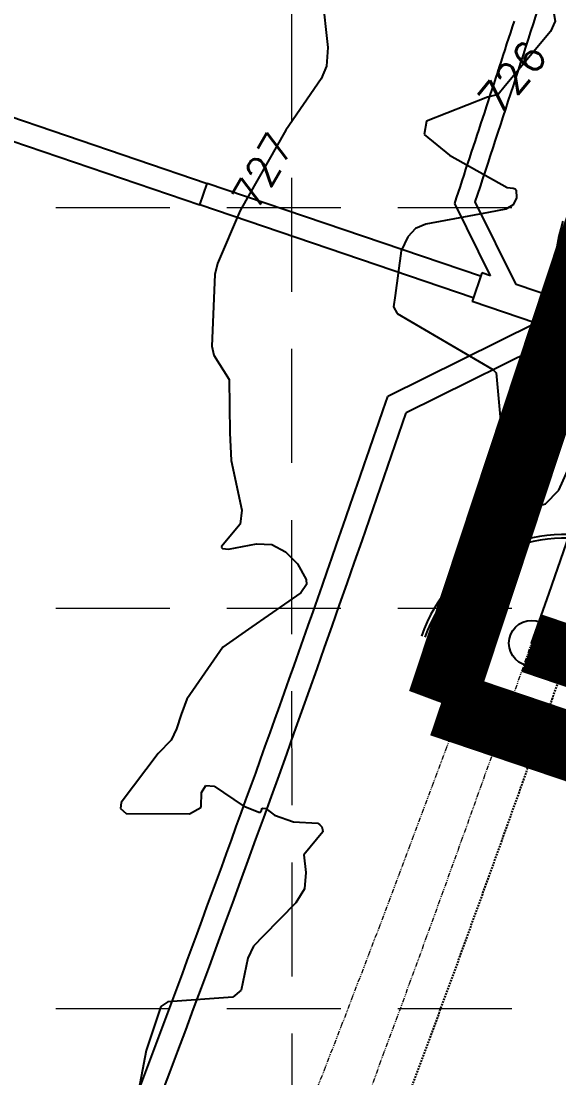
# Model space of a CAD drawing. Header units: inches. Extents: x 2520351 to 2523325, y 7106287 to 7111535.
# Drawn here: x 2520848.5 to 2520919.2, y 7107754.8 to 7107893.8 of the extents above; entities that cross this region are included whole.
import ezdxf

# ---------------------------------------------------------------- set-up
doc = ezdxf.new("R2010")
doc.units = ezdxf.units.IN
doc.header["$MEASUREMENT"] = 0
for name, pattern in [('DASHED', [0.75, 0.5, -0.25]), ('HIDDEN', [0.375, 0.25, -0.125]), ('Xbndy-SC$0$HIDDEN', [0.375, 0.25, -0.125]), ('Xbndy-SC$0$PHANTOM2', [1.25, 0.625, -0.125, 0.125, -0.125, 0.125, -0.125]), ('XSITE-SC$0$DASHED1', [0.5, 0.375, -0.125])]:
    doc.linetypes.add(name, pattern=pattern)
for name, color, linetype in [('CONTOURS', 35, 'Continuous'), ('GRID', 254, 'DASHED'), ('LIMITS OF DISTURBANCE', 1, 'Continuous'), ('Xbndy-SC$0$BDY-CORNER', 2, 'Continuous'), ('Xbndy-SC$0$ESMT-WTR-RIDGE', 7, 'Xbndy-SC$0$HIDDEN'), ('XPAV-sc1$0$p-boc', 11, 'Continuous'), ('XPAV-sc1$0$p-foc', 11, 'Continuous'), ('XSITE-SC$0$bdy-65acres', 1, 'Continuous'), ('XSITE-SC$0$PHASELINE', 6, 'XSITE-SC$0$DASHED1'), ('xstorm-rr$0$fut-stm-line', 251, 'Continuous'), ('xstorm-rr$0$storm-drain_a-PROP-PIPE', 251, 'Continuous'), ('xstorm-rr$0$storm-drain_b-PROP-PIPE', 251, 'Continuous')]:
    doc.layers.add(name, color=color, linetype=linetype)
doc.layers.add('Xbndy-SC$0$ROW-EX', color=5, linetype='Xbndy-SC$0$PHANTOM2', lineweight=0)
doc.styles.add('XTOPO-SC1-sec$0$L100_40', font='SIMPLEX.shx', dxfattribs={"height": 4})

msp = doc.modelspace()

# ---------------------------------------------------------------- linework, layer by layer
at = {"layer": 'CONTOURS'}
for p, q in [((2520887.77, 7107899.71, 727), (2520888.81, 7107890.27, 727)), ((2520918.52, 7107895.04, 726), (2520918.75, 7107893.73, 726)), ((2520918.75, 7107893.73, 726), (2520918.13, 7107892.41, 726)), ((2520918.13, 7107892.41, 726), (2520912.14, 7107885.23, 726)), ((2520888.81, 7107890.27, 727), (2520888.65, 7107887.85, 727)), ((2520888.65, 7107887.85, 727), (2520887.95, 7107886.17, 727)), ((2520887.95, 7107886.17, 727), (2520883.27, 7107879.41, 727)), ((2520912.14, 7107885.23, 726), (2520911.22, 7107884.11, 726)), ((2520909.81, 7107883.75, 726), (2520901.81, 7107880.62, 726)), ((2520911.22, 7107884.11, 726), (2520909.81, 7107883.75, 726)), ((2520901.81, 7107880.62, 726), (2520901.5, 7107878.86, 726)), ((2520883.27, 7107879.41, 727), (2520877.28, 7107868.86, 727)), ((2520901.5, 7107878.86, 726), (2520904.84, 7107876.15, 726)), ((2520904.84, 7107876.15, 726), (2520912.42, 7107871.87, 726)), ((2520912.42, 7107871.87, 726), (2520913.2, 7107871.81, 726)), ((2520913.2, 7107871.81, 726), (2520913.48, 7107871.71, 726)), ((2520913.48, 7107871.71, 726), (2520913.62, 7107871.54, 726)), ((2520913.62, 7107871.54, 726), (2520913.63, 7107870.52, 726)), ((2520913.63, 7107870.52, 726), (2520913.21, 7107869.61, 726)), ((2520877.28, 7107868.86, 727), (2520874.28, 7107861.91, 727)), ((2520909.96, 7107868.59, 726), (2520901.73, 7107867.05, 726)), ((2520912.23, 7107869.05, 726), (2520909.96, 7107868.59, 726)), ((2520913.21, 7107869.61, 726), (2520912.23, 7107869.05, 726)), ((2520901.73, 7107867.05, 726), (2520900.36, 7107866.48, 726)), ((2520900.36, 7107866.48, 726), (2520899.34, 7107865.39, 726)), ((2520899.34, 7107865.39, 726), (2520898.45, 7107863.55, 726)), ((2520898.45, 7107863.55, 726), (2520897.66, 7107857.68, 726)), ((2520874.28, 7107861.91, 727), (2520873.93, 7107860.46, 727)), ((2520873.93, 7107860.46, 727), (2520873.54, 7107851.03, 727)), ((2520897.66, 7107857.68, 726), (2520897.46, 7107856.21, 726)), ((2520897.46, 7107856.21, 726), (2520897.95, 7107855.33, 726)), ((2520897.95, 7107855.33, 726), (2520910.51, 7107847.97, 726)), ((2520873.54, 7107851.03, 727), (2520873.83, 7107849.84, 727)), ((2520873.83, 7107849.84, 727), (2520875.82, 7107846.66, 727)), ((2520910.51, 7107847.97, 726), (2520910.97, 7107847.5, 726)), ((2520910.97, 7107847.5, 726), (2520912.05, 7107835.51, 726)), ((2520875.82, 7107846.66, 727), (2520875.93, 7107839.62, 727)), ((2520875.93, 7107839.62, 727), (2520876.1, 7107835.98, 727)), ((2520876.1, 7107835.98, 727), (2520877.52, 7107829.48, 727)), ((2520912.05, 7107835.51, 726), (2520911.85, 7107834.55, 726)), ((2520919.2, 7107832.11, 726), (2520920.74, 7107835.5, 726)), ((2520911.85, 7107834.55, 726), (2520911.43, 7107833.59, 726)), ((2520911.43, 7107833.59, 726), (2520911.44, 7107831.86, 726)), ((2520911.44, 7107831.86, 726), (2520912.35, 7107831.11, 726)), ((2520912.35, 7107831.11, 726), (2520916.84, 7107830.11, 726)), ((2520917.47, 7107830.28, 726), (2520919.2, 7107832.11, 726)), ((2520877.52, 7107829.48, 727), (2520877.3, 7107827.61, 727)), ((2520916.84, 7107830.11, 726), (2520917.47, 7107830.28, 726)), ((2520877.3, 7107827.61, 727), (2520874.82, 7107824.69, 727)), ((2520874.82, 7107824.69, 727), (2520874.82, 7107824.56, 727)), ((2520874.82, 7107824.56, 727), (2520874.95, 7107824.41, 727)), ((2520874.95, 7107824.41, 727), (2520875.76, 7107824.35, 727)), ((2520875.76, 7107824.35, 727), (2520879.42, 7107825.04, 727)), ((2520879.42, 7107825.04, 727), (2520881.45, 7107824.95, 727)), ((2520881.45, 7107824.95, 727), (2520883.23, 7107823.97, 727)), ((2520883.23, 7107823.97, 727), (2520884.82, 7107822.43, 727)), ((2520884.82, 7107822.43, 727), (2520885.97, 7107820.34, 727)), ((2520886, 7107819.71, 727), (2520885.27, 7107818.58, 727)), ((2520885.97, 7107820.34, 727), (2520886, 7107819.71, 727)), ((2520885.27, 7107818.58, 727), (2520878.81, 7107814.13, 727)), ((2520878.81, 7107814.13, 727), (2520875, 7107811.47, 727)), ((2520875, 7107811.47, 727), (2520870.28, 7107804.63, 727)), ((2520870.28, 7107804.63, 727), (2520869.52, 7107802.62, 727)), ((2520869.52, 7107802.62, 727), (2520868.92, 7107800.71, 727)), ((2520868.92, 7107800.71, 727), (2520868.2, 7107799.25, 727)), ((2520868.2, 7107799.25, 727), (2520866.48, 7107797.5, 727)), ((2520866.48, 7107797.5, 727), (2520861.63, 7107791.02, 727)), ((2520872.14, 7107790.5, 727), (2520872.18, 7107792.34, 727)), ((2520872.18, 7107792.34, 727), (2520872.75, 7107793.27, 727)), ((2520872.75, 7107793.27, 727), (2520873.84, 7107793.2, 727)), ((2520873.84, 7107793.2, 727), (2520877.67, 7107790.58, 727)), ((2520861.63, 7107791.02, 727), (2520861.53, 7107790.26, 727)), ((2520877.67, 7107790.58, 727), (2520879.74, 7107789.75, 727)), ((2520861.53, 7107790.26, 727), (2520862.27, 7107789.6, 727)), ((2520862.27, 7107789.6, 727), (2520870.63, 7107789.56, 727)), ((2520870.63, 7107789.56, 727), (2520872.09, 7107790.38, 727)), ((2520872.09, 7107790.38, 727), (2520872.14, 7107790.5, 727)), ((2520879.74, 7107789.75, 727), (2520879.98, 7107789.78, 727)), ((2520879.98, 7107789.78, 727), (2520880.06, 7107789.87, 727)), ((2520880.06, 7107789.87, 727), (2520880.16, 7107790.29, 727)), ((2520880.16, 7107790.29, 727), (2520880.2, 7107790.31, 727)), ((2520880.2, 7107790.31, 727), (2520880.67, 7107790.25, 727)), ((2520880.67, 7107790.25, 727), (2520881.79, 7107789.38, 727)), ((2520881.79, 7107789.38, 727), (2520884.32, 7107788.48, 727)), ((2520884.32, 7107788.48, 727), (2520887.49, 7107788.33, 727)), ((2520887.49, 7107788.33, 727), (2520887.77, 7107788.11, 727)), ((2520887.77, 7107788.11, 727), (2520888.01, 7107787.83, 727)), ((2520888.01, 7107787.83, 727), (2520888.13, 7107787.5, 727)), ((2520888.16, 7107787.18, 727), (2520885.68, 7107784.14, 727)), ((2520888.13, 7107787.5, 727), (2520888.16, 7107787.18, 727)), ((2520885.68, 7107784.14, 727), (2520885.93, 7107781.84, 727)), ((2520885.93, 7107781.84, 727), (2520885.73, 7107779.7, 727)), ((2520885.73, 7107779.7, 727), (2520884.62, 7107777.85, 727)), ((2520884.62, 7107777.85, 727), (2520880.34, 7107773.49, 727)), ((2520880.34, 7107773.49, 727), (2520879.05, 7107772.15, 727)), ((2520879.05, 7107772.15, 727), (2520878.27, 7107770.56, 727)), ((2520878.27, 7107770.56, 727), (2520877.41, 7107766.37, 727)), ((2520877.41, 7107766.37, 727), (2520876.32, 7107765.46, 727)), ((2520866.84, 7107764.23, 727), (2520864.92, 7107758.43, 727)), ((2520867.75, 7107764.83, 727), (2520866.84, 7107764.23, 727)), ((2520876.32, 7107765.46, 727), (2520867.75, 7107764.83, 727)), ((2520864.92, 7107758.43, 727), (2520862.63, 7107746.31, 727))]:
    msp.add_line(p, q, dxfattribs=at)
at = {"layer": 'GRID', "color": 252, "linetype": 'HIDDEN', "lineweight": 0, "ltscale": 60}
for p, q in [((2520884.44, 7106553.17), (2520883.61, 7109604.21)), ((2520673.05, 7107869.24), (2522673.45, 7107869.24)), ((2520673.05, 7107816.6), (2522673.45, 7107816.6)), ((2520673.05, 7107763.96), (2522673.45, 7107763.96))]:
    msp.add_line(p, q, dxfattribs=at)
at = {"layer": 'LIMITS OF DISTURBANCE', "linetype": 'DASHED', "ltscale": 100, "const_width": 9}
msp.add_lwpolyline([(2521082.65, 7108652.3, -0.074702), (2520903.73, 7107804.13), (2521042.73, 7107757.09), (2521040.03, 7107740.87), (2521047.24, 7107725.86), (2521083.87, 7107711.75), (2520992.09, 7107487.1), (2520908.92, 7107310.63), (2520838.45, 7107181.3), (2520788.38, 7107100.7), (2520757.62, 7107043.85, 0.132205), (2520704.96, 7106821.91), (2520704.06, 7106704.68), (2520704.06, 7106697.48), (2521845.8, 7106721.63), (2521829.96, 7107737.68), (2522599.98, 7107747.75), (2522601.01, 7107723.88), (2522623.34, 7107724.91), (2522620.74, 7107814.71), (2522594.78, 7107814.19), (2522566.61, 7109366.72)], format="xyb", dxfattribs=at)
at = {"layer": 'Xbndy-SC$0$BDY-CORNER', "color": 0}
msp.add_circle((2520915.64, 7107811.98), 3, dxfattribs=at)
at = {"layer": 'Xbndy-SC$0$ESMT-WTR-RIDGE', "color": 0}
msp.add_arc((2517933.39, 7108856.88), 3165, 330.82487, 358.54955, dxfattribs=at)
at = {"layer": 'Xbndy-SC$0$ROW-EX', "color": 0}
for centre, radius, start, end in [((2517933.39, 7108856.88), 3040, 335.37242, 0.62016), ((2518054.6, 7108856.49), 3040, 330.36166, 0.62016), ((2517942.97, 7108848.18), 3040, 334.94274, 0.62016), ((2517933.39, 7108856.88), 3160, 330.98766, 358.42365)]:
    msp.add_arc(centre, radius, start, end, dxfattribs=at)
at = {"layer": 'XPAV-sc1$0$p-boc', "color": 7}
msp.add_arc((2520919.99, 7107806.28), 19.5, 71.2348, 160.6195, dxfattribs=at)
at = {"layer": 'XPAV-sc1$0$p-foc', "color": 7}
for centre, start, end in [((2520938.74, 7107861.16), 161.6691, 251.2348), ((2520919.99, 7107806.28), 71.2348, 160.6195)]:
    msp.add_arc(centre, 20, start, end, dxfattribs=at)
at = {"layer": 'XSITE-SC$0$bdy-65acres', "color": 7}
msp.add_line((2521055.38, 7107764.51), (2520915.64, 7107811.98), dxfattribs=at)
msp.add_arc((2517933.39, 7108856.88), 3160, 340.69084, 356.83252, dxfattribs=at)
at = {"layer": 'XSITE-SC$0$PHASELINE', "color": 7, "const_width": 8}
msp.add_lwpolyline([(2521055.38, 7107764.51), (2520915.64, 7107811.98)], dxfattribs=at)
at = {"layer": 'xstorm-rr$0$fut-stm-line', "color": 170}
for p, q in [((2520816.12, 7107891.73), (2520872.93, 7107872.43)), ((2520815.16, 7107888.89), (2520871.97, 7107869.59))]:
    msp.add_line(p, q, dxfattribs=at)
at = {"layer": 'xstorm-rr$0$storm-drain_a-PROP-PIPE', "color": 170}
for p, q in [((2520871.97, 7107869.59), (2520872.93, 7107872.43)), ((2520916.2, 7107854.04), (2520896.7, 7107844.42)), ((2520920.21, 7107852.67), (2520899.14, 7107842.28))]:
    msp.add_line(p, q, dxfattribs=at)
at = {"layer": 'xstorm-rr$0$storm-drain_a-PROP-PIPE', "color": 170, "flags": 128}
for points in [[(2520908.91, 7107860.21), (2520872.93, 7107872.43)], [(2520907.95, 7107857.37), (2520871.97, 7107869.59)], [(2520909.08, 7107860.68), (2520907.79, 7107856.89)], [(2520910.23, 7107860.29), (2520909.08, 7107860.68)], [(2520929.91, 7107853.6), (2520913.58, 7107859.15)], [(2520916.2, 7107854.04), (2520907.79, 7107856.89)]]:
    msp.add_lwpolyline(points, dxfattribs=at)
at = {"layer": 'xstorm-rr$0$storm-drain_a-PROP-PIPE', "color": 170}
for radius, start, end in [(3131.5, 338.9424, 341.1364), (3134.5, 337.63704, 341.11375)]:
    msp.add_arc((2517933.39, 7108856.88), radius, start, end, dxfattribs=at)
at = {"layer": 'xstorm-rr$0$storm-drain_b-PROP-PIPE', "color": 170}
msp.add_line((2520910.23, 7107860.29), (2520905.51, 7107869.79), dxfattribs=at)
at = {"layer": 'xstorm-rr$0$storm-drain_b-PROP-PIPE', "color": 170, "flags": 128}
msp.add_lwpolyline([(2520913.58, 7107859.15), (2520908.21, 7107869.98, 0.002736), (2520918.83, 7107902.59, 0.004715), (2520936.3, 7107959.06, 0.004715)], format="xyb", dxfattribs=at)
at = {"layer": 'xstorm-rr$0$storm-drain_b-PROP-PIPE', "color": 170}
msp.add_arc((2517933.39, 7108856.88), 3131.75, 341.62772, 342.08913, dxfattribs=at)

# ---------------------------------------------------------------- texts
at = {"layer": 'CONTOURS', "style": 'XTOPO-SC1-sec$0$L100_40'}
for s, rotation, p in [('726', 50.163, (2520911.32, 7107881.13, 726)), ('727', 60.4133, (2520879.44, 7107868.61, 727))]:
    msp.add_text(s, height=4, rotation=rotation, dxfattribs=at).set_placement(p)

doc.saveas('drawing.dxf')
